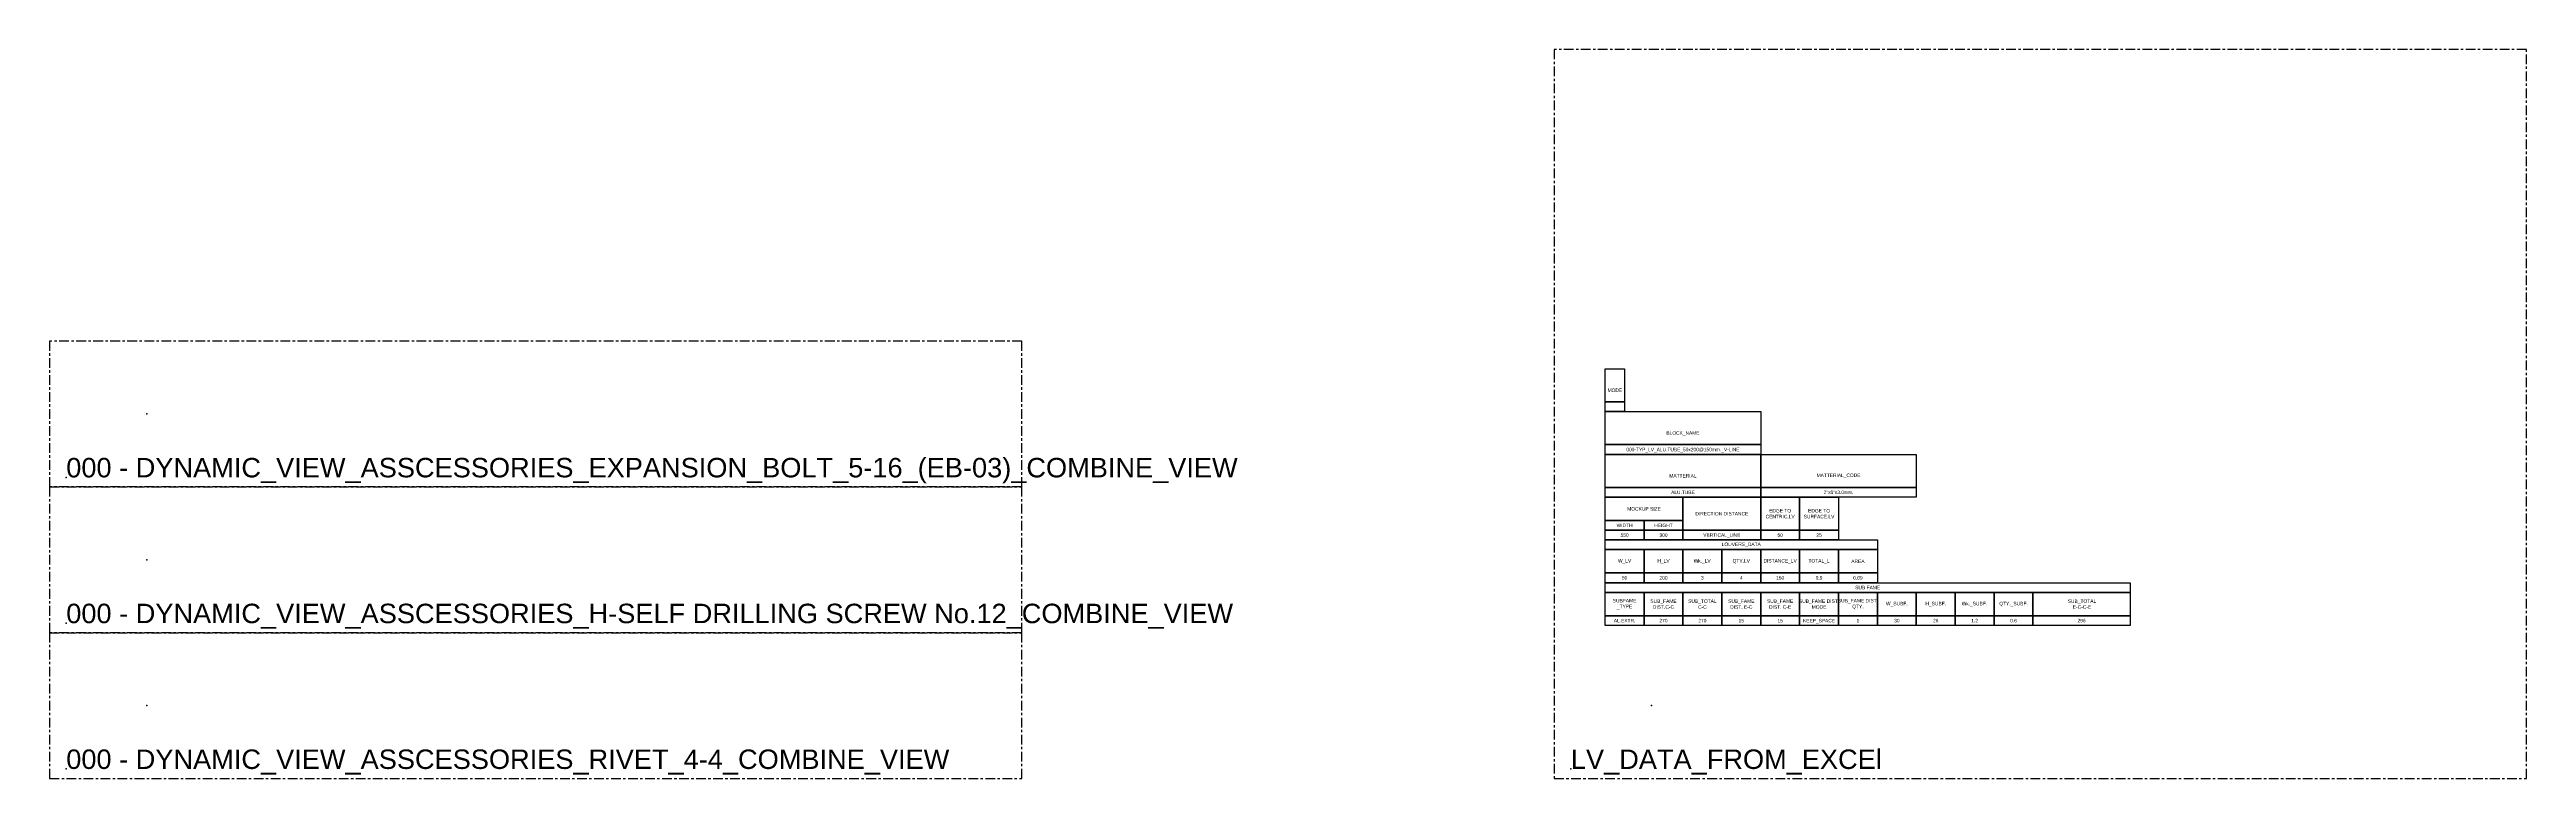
# Model space of a CAD drawing. Header units: millimetres. Extents: x -244126 to 368105, y -173968 to 259060.
# Drawn here: x 4860 to 6134, y 44895 to 45270 of the extents above; entities that cross this region are included whole.
import ezdxf
from ezdxf.enums import TextEntityAlignment as Align

# ---------------------------------------------------------------- set-up
doc = ezdxf.new("R2010")
doc.units = ezdxf.units.MM
doc.header["$MEASUREMENT"] = 0
doc.linetypes.add('005_GG_TA_LINE', pattern=[13.75, 5, -1.25, 1.25, -1.25, 5])
for name, color, linetype in [('001 - ASCESSORIES', 1, 'Continuous'), ('002 - STRUCTURAL STEEL', 4, 'Continuous'), ('A04_TUBE SERIES', 7, 'Continuous')]:
    doc.layers.add(name, color=color, linetype=linetype)
doc.styles.get("Standard").update_dxf_attribs({"font": 'arial.ttf'})
doc.styles.add('TA', font='Cordia New.ttf', dxfattribs={"height": 4.5})

# ---------------------------------------------------------------- blocks, each defined once
blk = doc.blocks.new('*U1752')
at = {"color": 0, "linetype": '005_GG_TA_LINE'}
blk.add_lwpolyline([(0, 0), (500, 0), (500, 75), (0, 75)], close=True, dxfattribs=at)
for p in [(50, 37.5), (8.6, 4.9)]:
    blk.add_point(p, dxfattribs=at)
blk.add_attdef('NAMEBLK', (8.6, 4.9), '', height=10, dxfattribs=at)
blk = doc.blocks.new('*U1754')
at = {"color": 0, "linetype": '005_GG_TA_LINE'}
blk.add_lwpolyline([(0, 0), (500, 0), (500, 375), (0, 375)], close=True, dxfattribs=at)
for p in [(50, 37.5), (8.6, 4.9)]:
    blk.add_point(p, dxfattribs=at)
blk.add_attdef('NAMEBLK', (8.6, 4.9), '', height=10, dxfattribs=at)
blk = doc.blocks.new('*U560')
at = {"layer": '002 - STRUCTURAL STEEL', "color": 0, "linetype": 'ByBlock'}
blk.add_lwpolyline([(0, 5), (10, 5), (10, 0), (0, 0)], close=True, dxfattribs=at)
blk = doc.blocks.new('*U561')
at = {"layer": '002 - STRUCTURAL STEEL', "color": 0, "linetype": 'ByBlock'}
blk.add_lwpolyline([(0, 17), (10, 17), (10, 0), (0, 0)], close=True, dxfattribs=at)
blk = doc.blocks.new('*U567')
at = {"layer": '002 - STRUCTURAL STEEL', "color": 0, "linetype": 'ByBlock'}
blk.add_lwpolyline([(0, 17), (80, 17), (80, 0), (0, 0)], close=True, dxfattribs=at)
blk = doc.blocks.new('*U4911')
at = {"layer": '002 - STRUCTURAL STEEL', "color": 0, "linetype": 'ByBlock'}
blk.add_lwpolyline([(0, 5), (80, 5), (80, 0), (0, 0)], close=True, dxfattribs=at)
blk = doc.blocks.new('*U568')
at = {"layer": '002 - STRUCTURAL STEEL', "color": 0, "linetype": 'ByBlock'}
blk.add_lwpolyline([(0, 12), (40, 12), (40, 0), (0, 0)], close=True, dxfattribs=at)
blk = doc.blocks.new('*U4914')
at = {"layer": '002 - STRUCTURAL STEEL', "color": 0, "linetype": 'ByBlock'}
blk.add_lwpolyline([(0, 5), (20, 5), (20, 0), (0, 0)], close=True, dxfattribs=at)
blk = doc.blocks.new('*U3045')
at = {"layer": '002 - STRUCTURAL STEEL', "color": 0, "linetype": 'ByBlock'}
blk.add_lwpolyline([(0, 17), (40, 17), (40, 0), (0, 0)], close=True, dxfattribs=at)
blk = doc.blocks.new('*U3044')
at = {"layer": '002 - STRUCTURAL STEEL', "color": 0, "linetype": 'ByBlock'}
blk.add_lwpolyline([(0, 17), (20, 17), (20, 0), (0, 0)], close=True, dxfattribs=at)
blk = doc.blocks.new('*U562')
at = {"layer": '002 - STRUCTURAL STEEL', "color": 0, "linetype": 'ByBlock'}
blk.add_lwpolyline([(0, 12), (20, 12), (20, 0), (0, 0)], close=True, dxfattribs=at)
blk = doc.blocks.new('*U563')
at = {"layer": '002 - STRUCTURAL STEEL', "color": 0, "linetype": 'ByBlock'}
blk.add_lwpolyline([(0, 12), (20, 12), (20, 0), (0, 0)], close=True, dxfattribs=at)
blk = doc.blocks.new('*U564')
at = {"layer": '002 - STRUCTURAL STEEL', "color": 0, "linetype": 'ByBlock'}
blk.add_lwpolyline([(0, 12), (20, 12), (20, 0), (0, 0)], close=True, dxfattribs=at)
blk = doc.blocks.new('*U565')
at = {"layer": '002 - STRUCTURAL STEEL', "color": 0, "linetype": 'ByBlock'}
blk.add_lwpolyline([(0, 5), (270, 5), (270, 0), (0, 0)], close=True, dxfattribs=at)
blk = doc.blocks.new('*U566')
at = {"layer": '002 - STRUCTURAL STEEL', "color": 0, "linetype": 'ByBlock'}
blk.add_lwpolyline([(0, 12), (20, 12), (20, 0), (0, 0)], close=True, dxfattribs=at)
blk = doc.blocks.new('*U570')
at = {"layer": '002 - STRUCTURAL STEEL', "color": 0, "linetype": 'ByBlock'}
blk.add_lwpolyline([(0, 12), (20, 12), (20, 0), (0, 0)], close=True, dxfattribs=at)
blk = doc.blocks.new('*U571')
at = {"layer": '002 - STRUCTURAL STEEL', "color": 0, "linetype": 'ByBlock'}
blk.add_lwpolyline([(0, 12), (20, 12), (20, 0), (0, 0)], close=True, dxfattribs=at)
blk = doc.blocks.new('*U572')
at = {"layer": '002 - STRUCTURAL STEEL', "color": 0, "linetype": 'ByBlock'}
blk.add_lwpolyline([(0, 12), (20, 12), (20, 0), (0, 0)], close=True, dxfattribs=at)
blk = doc.blocks.new('*U573')
at = {"layer": '002 - STRUCTURAL STEEL', "color": 0, "linetype": 'ByBlock'}
blk.add_lwpolyline([(0, 12), (20, 12), (20, 0), (0, 0)], close=True, dxfattribs=at)
blk = doc.blocks.new('*U574')
at = {"layer": '002 - STRUCTURAL STEEL', "color": 0, "linetype": 'ByBlock'}
blk.add_lwpolyline([(0, 12), (20, 12), (20, 0), (0, 0)], close=True, dxfattribs=at)
blk = doc.blocks.new('*U575')
at = {"layer": '002 - STRUCTURAL STEEL', "color": 0, "linetype": 'ByBlock'}
blk.add_lwpolyline([(0, 12), (50, 12), (50, 0), (0, 0)], close=True, dxfattribs=at)
blk = doc.blocks.new('*U4913')
at = {"layer": '002 - STRUCTURAL STEEL', "color": 0, "linetype": 'ByBlock'}
blk.add_lwpolyline([(0, 5), (40, 5), (40, 0), (0, 0)], close=True, dxfattribs=at)
blk = doc.blocks.new('*U569')
at = {"layer": '002 - STRUCTURAL STEEL', "color": 0, "linetype": 'ByBlock'}
blk.add_lwpolyline([(0, 5), (50, 5), (50, 0), (0, 0)], close=True, dxfattribs=at)
blk = doc.blocks.new('*U556')
at = {"layer": '002 - STRUCTURAL STEEL', "color": 0, "linetype": 'ByBlock'}
blk.add_lwpolyline([(0, 12), (20, 12), (20, 0), (0, 0)], close=True, dxfattribs=at)
blk = doc.blocks.new('*U557')
at = {"layer": '002 - STRUCTURAL STEEL', "color": 0, "linetype": 'ByBlock'}
blk.add_lwpolyline([(0, 12), (20, 12), (20, 0), (0, 0)], close=True, dxfattribs=at)
blk = doc.blocks.new('*U558')
at = {"layer": '002 - STRUCTURAL STEEL', "color": 0, "linetype": 'ByBlock'}
blk.add_lwpolyline([(0, 12), (20, 12), (20, 0), (0, 0)], close=True, dxfattribs=at)
blk = doc.blocks.new('*U559')
at = {"layer": '002 - STRUCTURAL STEEL', "color": 0, "linetype": 'ByBlock'}
blk.add_lwpolyline([(0, 12), (20, 12), (20, 0), (0, 0)], close=True, dxfattribs=at)
blk = doc.blocks.new('*U550')
at = {"layer": '002 - STRUCTURAL STEEL', "color": 0, "linetype": 'ByBlock'}
blk.add_lwpolyline([(0, 12), (20, 12), (20, 0), (0, 0)], close=True, dxfattribs=at)
blk = doc.blocks.new('*U551')
at = {"layer": '002 - STRUCTURAL STEEL', "color": 0, "linetype": 'ByBlock'}
blk.add_lwpolyline([(0, 12), (20, 12), (20, 0), (0, 0)], close=True, dxfattribs=at)
blk = doc.blocks.new('*U552')
at = {"layer": '002 - STRUCTURAL STEEL', "color": 0, "linetype": 'ByBlock'}
blk.add_lwpolyline([(0, 12), (20, 12), (20, 0), (0, 0)], close=True, dxfattribs=at)
blk = doc.blocks.new('*U553')
at = {"layer": '002 - STRUCTURAL STEEL', "color": 0, "linetype": 'ByBlock'}
blk.add_lwpolyline([(0, 12), (20, 12), (20, 0), (0, 0)], close=True, dxfattribs=at)
blk = doc.blocks.new('*U554')
at = {"layer": '002 - STRUCTURAL STEEL', "color": 0, "linetype": 'ByBlock'}
blk.add_lwpolyline([(0, 12), (20, 12), (20, 0), (0, 0)], close=True, dxfattribs=at)
blk = doc.blocks.new('*U555')
at = {"layer": '002 - STRUCTURAL STEEL', "color": 0, "linetype": 'ByBlock'}
blk.add_lwpolyline([(0, 5), (140, 5), (140, 0), (0, 0)], close=True, dxfattribs=at)
blk = doc.blocks.new('LV_DATA_FROM_EXCEl')
at = {"color": 0}
for name, p in [('*U561', (0, 115)), ('*U560', (0, 110)), ('*U567', (0, 93)), ('*U4911', (0, 88)), ('*U567', (0, 71)), ('*U567', (80, 71)), ('*U4911', (0, 66)), ('*U568', (0, 54)), ('*U3045', (40, 49)), ('*U4911', (80, 66)), ('*U3044', (80, 49)), ('*U3044', (100, 49)), ('*U4914', (0, 49)), ('*U4914', (20, 49)), ('*U4914', (0, 44)), ('*U555', (0, 39)), ('*U556', (0, 27)), ('*U4914', (20, 44)), ('*U557', (20, 27)), ('*U4913', (40, 44)), ('*U558', (40, 27)), ('*U559', (60, 27)), ('*U4914', (80, 44)), ('*U550', (80, 27)), ('*U4914', (100, 44)), ('*U551', (100, 27)), ('*U552', (120, 27)), ('*U4914', (0, 22)), ('*U4914', (20, 22)), ('*U4914', (40, 22)), ('*U4914', (60, 22)), ('*U4914', (80, 22)), ('*U4914', (100, 22)), ('*U4914', (120, 22)), ('*U565', (0, 17)), ('*U554', (0, 5)), ('*U553', (20, 5)), ('*U562', (40, 5)), ('*U563', (60, 5)), ('*U564', (80, 5)), ('*U566', (100, 5)), ('*U570', (120, 5)), ('*U571', (140, 5)), ('*U572', (160, 5)), ('*U573', (180, 5)), ('*U574', (200, 5)), ('*U575', (220, 5)), ('*U4914', (0, 0)), ('*U4914', (20, 0)), ('*U4914', (40, 0)), ('*U4914', (60, 0)), ('*U4914', (80, 0)), ('*U4914', (100, 0)), ('*U4914', (120, 0)), ('*U4914', (140, 0)), ('*U4914', (160, 0)), ('*U4914', (180, 0)), ('*U4914', (200, 0)), ('*U569', (220, 0))]:
    blk.add_blockref(name, p, dxfattribs=at)
at = {"color": 0, "style": 'TA'}
for s, p in [('MODE', (5, 121)), ('BLOCK_NAME', (40, 99))]:
    blk.add_text(s, height=1.8, dxfattribs=at).set_placement(p, align=Align.MIDDLE_CENTER)
at = {"color": 0}
for s, p in [('WIDTH', (10, 51.5)), ('MOCKUP SIZE', (20, 60)), ('HEIGHT', (30, 51.5)), ('DIRECTION DISTANCE', (60, 57.5))]:
    blk.add_text(s, height=1.8, dxfattribs=at).set_placement(p, align=Align.MIDDLE_CENTER)
at = {"color": 0, "char_height": 1.8, "width": 13.892, "attachment_point": 5, "style": 'TA'}
for s, insert in [('MATTERIAL', (40, 77)), ('MATTERIAL_CODE', (120, 77))]:
    blk.add_mtext(s, dxfattribs=dict(at, insert=insert))
at = {"color": 0, "char_height": 1.8, "attachment_point": 5}
for s, insert, width in [('EDGE TO CENTRIC.LV', (90, 57.5), 20), ('EDGE TO SURFACE.LV', (110, 57.5), 20), ('LOUVERS_DATA', (70, 41.5), 140), ('W_LV', (10, 33), 20), ('H_LV', (30, 33), 20), ('thk._LV', (50, 33), 20), ('QTY.LV', (70, 33), 20), ('DISTANCE_LV', (90, 33), 20), ('TOTAL_L', (110, 33), 20), ('AREA', (130, 33), 20), ('SUBFAME^J_TYPE', (10, 11), 20), ('SUB_FAME DIST.C-C', (30, 11), 20), ('SUB_TOTAL\\PC-C', (50, 11), 20), ('SUB_FAME DIST. E-C', (70, 11), 20), ('SUB_FAME DIST. C-E', (90, 11), 20), ('SUB_FAME DIST.\\PMODE', (110, 11), 20), ('SUB_FAME DIST.\\PQTY.', (130, 11), 20), ('SUB FAME', (135, 19.5), 200), ('SUB_TOTAL\\PE-C-C-E', (245.2, 11), 49.648), ('W_SUBF.', (150, 11), 20), ('H_SUBF.', (170, 11), 20), ('thk._SUBF.', (190, 11), 20), ('QTY._SUBF.', (210, 11), 20)]:
    blk.add_mtext(s, dxfattribs=dict(at, insert=insert, width=width))
at = {"style": 'TA'}
for tag, p in [('MODE_VALUE', (5, 112.5)), ('BLOCK_NAME_VALUE', (40, 90.5)), ('MATTERIAL_VALUE', (40, 68.5)), ('MATTERIAL_CODE_VALUE', (120, 68.5)), ('DIRECTION DISTANCE_VALUE', (60, 46.5)), ('EDGE TO CENTRIC.LV_VALUE', (90, 46.5)), ('EDGE TO SURFACE.LV_VALUE', (110, 46.5)), ('DISTANCE_LV_VALUE', (90, 24.5)), ('TOTAL_L_VALUE', (110, 24.5)), ('AREA_VALUE', (130, 24.5)), ('SUBFAME^J_TYPE_VALUE', (10, 2.5)), ('SUB_FAME_DIST._QTY._VALUE', (130, 2.5)), ('W_SUBF._VALUE', (150, 2.5)), ('H_SUBF._VALUE', (170, 2.5)), ('THK._SUBF._VALUE', (190, 2.5)), ('QTY._SUBF._VALUE', (210, 2.5)), ('SUB_TOTAL\\PE-C-C-E_VALUE', (245, 2.5))]:
    blk.add_attdef(tag, text='', height=1.8, dxfattribs=at).set_placement(p, align=Align.MIDDLE_CENTER)
at = {"color": 3, "style": 'TA'}
for tag, p in [('WIDTH_VALUE', (10, 46.5)), ('HEIGHT_VALUE', (30, 46.5)), ('W_LV_VALUE', (10, 24.5)), ('H_LV_VALUE', (30, 24.5)), ('THK._LV_VALUE', (50, 24.5)), ('QTY.LV_VALUE', (70, 24.5)), ('SUB_FAME DIST.C-C_VALUE', (30, 2.5))]:
    blk.add_attdef(tag, text='', height=1.8, dxfattribs=at).set_placement(p, align=Align.MIDDLE_CENTER)
at = {"style": 'TA', "flags": 8}
for tag, p in [('SUB_TOTAL\\PC-C_VALUE', (50, 2.5)), ('SUB_FAME DIST. E-C_VALUE', (70, 2.5)), ('SUB_FAME DIST. C-E_VALUE', (90, 2.5)), ('SUB_FAME DIST.\\PMODE_VALUE', (110, 2.5))]:
    blk.add_attdef(tag, text='', height=1.8, dxfattribs=at).set_placement(p, align=Align.MIDDLE_CENTER)

msp = doc.modelspace()

# ---------------------------------------------------------------- block references
at = {"layer": '001 - ASCESSORIES', "linetype": '005_GG_TA_LINE'}
for name, p, values in [('*U1754', (5634.0112, 44895.17286), {'NAMEBLK': 'LV_DATA_FROM_EXCEl'}), ('*U1752', (4860.28034, 45045.17286), {'NAMEBLK': '000 - DYNAMIC_VIEW_ASSCESSORIES_EXPANSION_BOLT_5-16_(EB-03)_COMBINE_VIEW'}), ('*U1752', (4860.28034, 44970.17286), {'NAMEBLK': '000 - DYNAMIC_VIEW_ASSCESSORIES_H-SELF DRILLING SCREW No.12_COMBINE_VIEW'}), ('*U1752', (4860.28034, 44895.17286), {'NAMEBLK': '000 - DYNAMIC_VIEW_ASSCESSORIES_RIVET_4-4_COMBINE_VIEW'})]:
    msp.add_blockref(name, p, dxfattribs=at).add_auto_attribs(values)
at = {"layer": 'A04_TUBE SERIES', "color": 3}
ref = msp.add_blockref('LV_DATA_FROM_EXCEl', (5660.23573, 44973.89767), dxfattribs=at)
ref.add_attrib('BLOCK_NAME_VALUE', '000-TYP_LV_ALU.TUBE_50x200@150mm._V-LINE', dxfattribs={"layer": '0', "height": 1.8, "style": 'TA'}).set_placement((5700.23573, 45064.39767), align=Align.MIDDLE_CENTER)
ref.add_attrib('MATTERIAL_VALUE', 'ALU.TUBE', dxfattribs={"layer": '0', "height": 1.8, "style": 'TA'}).set_placement((5700.23573, 45042.39767), align=Align.MIDDLE_CENTER)
ref.add_attrib('MATTERIAL_CODE_VALUE', '2"x8"x3.0mm.', dxfattribs={"layer": '0', "height": 1.8, "style": 'TA'}).set_placement((5780.23573, 45042.39767), align=Align.MIDDLE_CENTER)
ref.add_attrib('WIDTH_VALUE', '550', dxfattribs={"layer": '0', "color": 3, "height": 1.8, "style": 'TA'}).set_placement((5670.23573, 45020.39767), align=Align.MIDDLE_CENTER)
ref.add_attrib('HEIGHT_VALUE', '300', dxfattribs={"layer": '0', "color": 3, "height": 1.8, "style": 'TA'}).set_placement((5690.23573, 45020.39767), align=Align.MIDDLE_CENTER)
ref.add_attrib('DIRECTION DISTANCE_VALUE', 'VERTICAL_LINE', dxfattribs={"layer": '0', "height": 1.8, "style": 'TA'}).set_placement((5720.23573, 45020.39767), align=Align.MIDDLE_CENTER)
ref.add_attrib('EDGE TO CENTRIC.LV_VALUE', '50', dxfattribs={"layer": '0', "height": 1.8, "style": 'TA'}).set_placement((5750.23573, 45020.39767), align=Align.MIDDLE_CENTER)
ref.add_attrib('EDGE TO SURFACE.LV_VALUE', '25', dxfattribs={"layer": '0', "height": 1.8, "style": 'TA'}).set_placement((5770.23573, 45020.39767), align=Align.MIDDLE_CENTER)
ref.add_attrib('W_LV_VALUE', '50', dxfattribs={"layer": '0', "color": 3, "height": 1.8, "style": 'TA'}).set_placement((5670.23573, 44998.39767), align=Align.MIDDLE_CENTER)
ref.add_attrib('H_LV_VALUE', '200', dxfattribs={"layer": '0', "color": 3, "height": 1.8, "style": 'TA'}).set_placement((5690.23573, 44998.39767), align=Align.MIDDLE_CENTER)
ref.add_attrib('THK._LV_VALUE', '3', dxfattribs={"layer": '0', "color": 3, "height": 1.8, "style": 'TA'}).set_placement((5710.23573, 44998.39767), align=Align.MIDDLE_CENTER)
ref.add_attrib('QTY.LV_VALUE', '4', dxfattribs={"layer": '0', "color": 3, "height": 1.8, "style": 'TA'}).set_placement((5730.23573, 44998.39767), align=Align.MIDDLE_CENTER)
ref.add_attrib('DISTANCE_LV_VALUE', '150', dxfattribs={"layer": '0', "height": 1.8, "style": 'TA'}).set_placement((5750.23573, 44998.39767), align=Align.MIDDLE_CENTER)
ref.add_attrib('TOTAL_L_VALUE', '0.9', dxfattribs={"layer": '0', "height": 1.8, "style": 'TA'}).set_placement((5770.23573, 44998.39767), align=Align.MIDDLE_CENTER)
ref.add_attrib('AREA_VALUE', '0.09', dxfattribs={"layer": '0', "height": 1.8, "style": 'TA'}).set_placement((5790.23573, 44998.39767), align=Align.MIDDLE_CENTER)
ref.add_attrib('SUBFAME^J_TYPE_VALUE', 'AL.EXTR.', dxfattribs={"layer": '0', "height": 1.8, "style": 'TA'}).set_placement((5670.23573, 44976.39767), align=Align.MIDDLE_CENTER)
ref.add_attrib('SUB_FAME DIST.C-C_VALUE', '270', dxfattribs={"layer": '0', "color": 3, "height": 1.8, "style": 'TA'}).set_placement((5690.23573, 44976.39767), align=Align.MIDDLE_CENTER)
ref.add_attrib('SUB_TOTAL\\PC-C_VALUE', '270', dxfattribs={"layer": '0', "height": 1.8, "style": 'TA'}).set_placement((5710.23573, 44976.39767), align=Align.MIDDLE_CENTER)
ref.add_attrib('SUB_FAME DIST. E-C_VALUE', '15', dxfattribs={"layer": '0', "height": 1.8, "style": 'TA'}).set_placement((5730.23573, 44976.39767), align=Align.MIDDLE_CENTER)
ref.add_attrib('SUB_FAME DIST. C-E_VALUE', '15', dxfattribs={"layer": '0', "height": 1.8, "style": 'TA'}).set_placement((5750.23573, 44976.39767), align=Align.MIDDLE_CENTER)
ref.add_attrib('SUB_FAME DIST.\\PMODE_VALUE', 'KEEP_SPACE', dxfattribs={"layer": '0', "height": 1.8, "style": 'TA'}).set_placement((5770.23573, 44976.39767), align=Align.MIDDLE_CENTER)
ref.add_attrib('SUB_FAME_DIST._QTY._VALUE', '1', dxfattribs={"layer": '0', "height": 1.8, "style": 'TA'}).set_placement((5790.23573, 44976.39767), align=Align.MIDDLE_CENTER)
ref.add_attrib('W_SUBF._VALUE', '30', dxfattribs={"layer": '0', "height": 1.8, "style": 'TA'}).set_placement((5810.23573, 44976.39767), align=Align.MIDDLE_CENTER)
ref.add_attrib('H_SUBF._VALUE', '26', dxfattribs={"layer": '0', "height": 1.8, "style": 'TA'}).set_placement((5830.23573, 44976.39767), align=Align.MIDDLE_CENTER)
ref.add_attrib('THK._SUBF._VALUE', '1.2', dxfattribs={"layer": '0', "height": 1.8, "style": 'TA'}).set_placement((5850.23573, 44976.39767), align=Align.MIDDLE_CENTER)
ref.add_attrib('QTY._SUBF._VALUE', '0.6', dxfattribs={"layer": '0', "height": 1.8, "style": 'TA'}).set_placement((5870.23573, 44976.39767), align=Align.MIDDLE_CENTER)
ref.add_attrib('SUB_TOTAL\\PE-C-C-E_VALUE', '296', dxfattribs={"layer": '0', "height": 1.8, "style": 'TA'}).set_placement((5905.23573, 44976.39767), align=Align.MIDDLE_CENTER)

doc.saveas('drawing.dxf')
